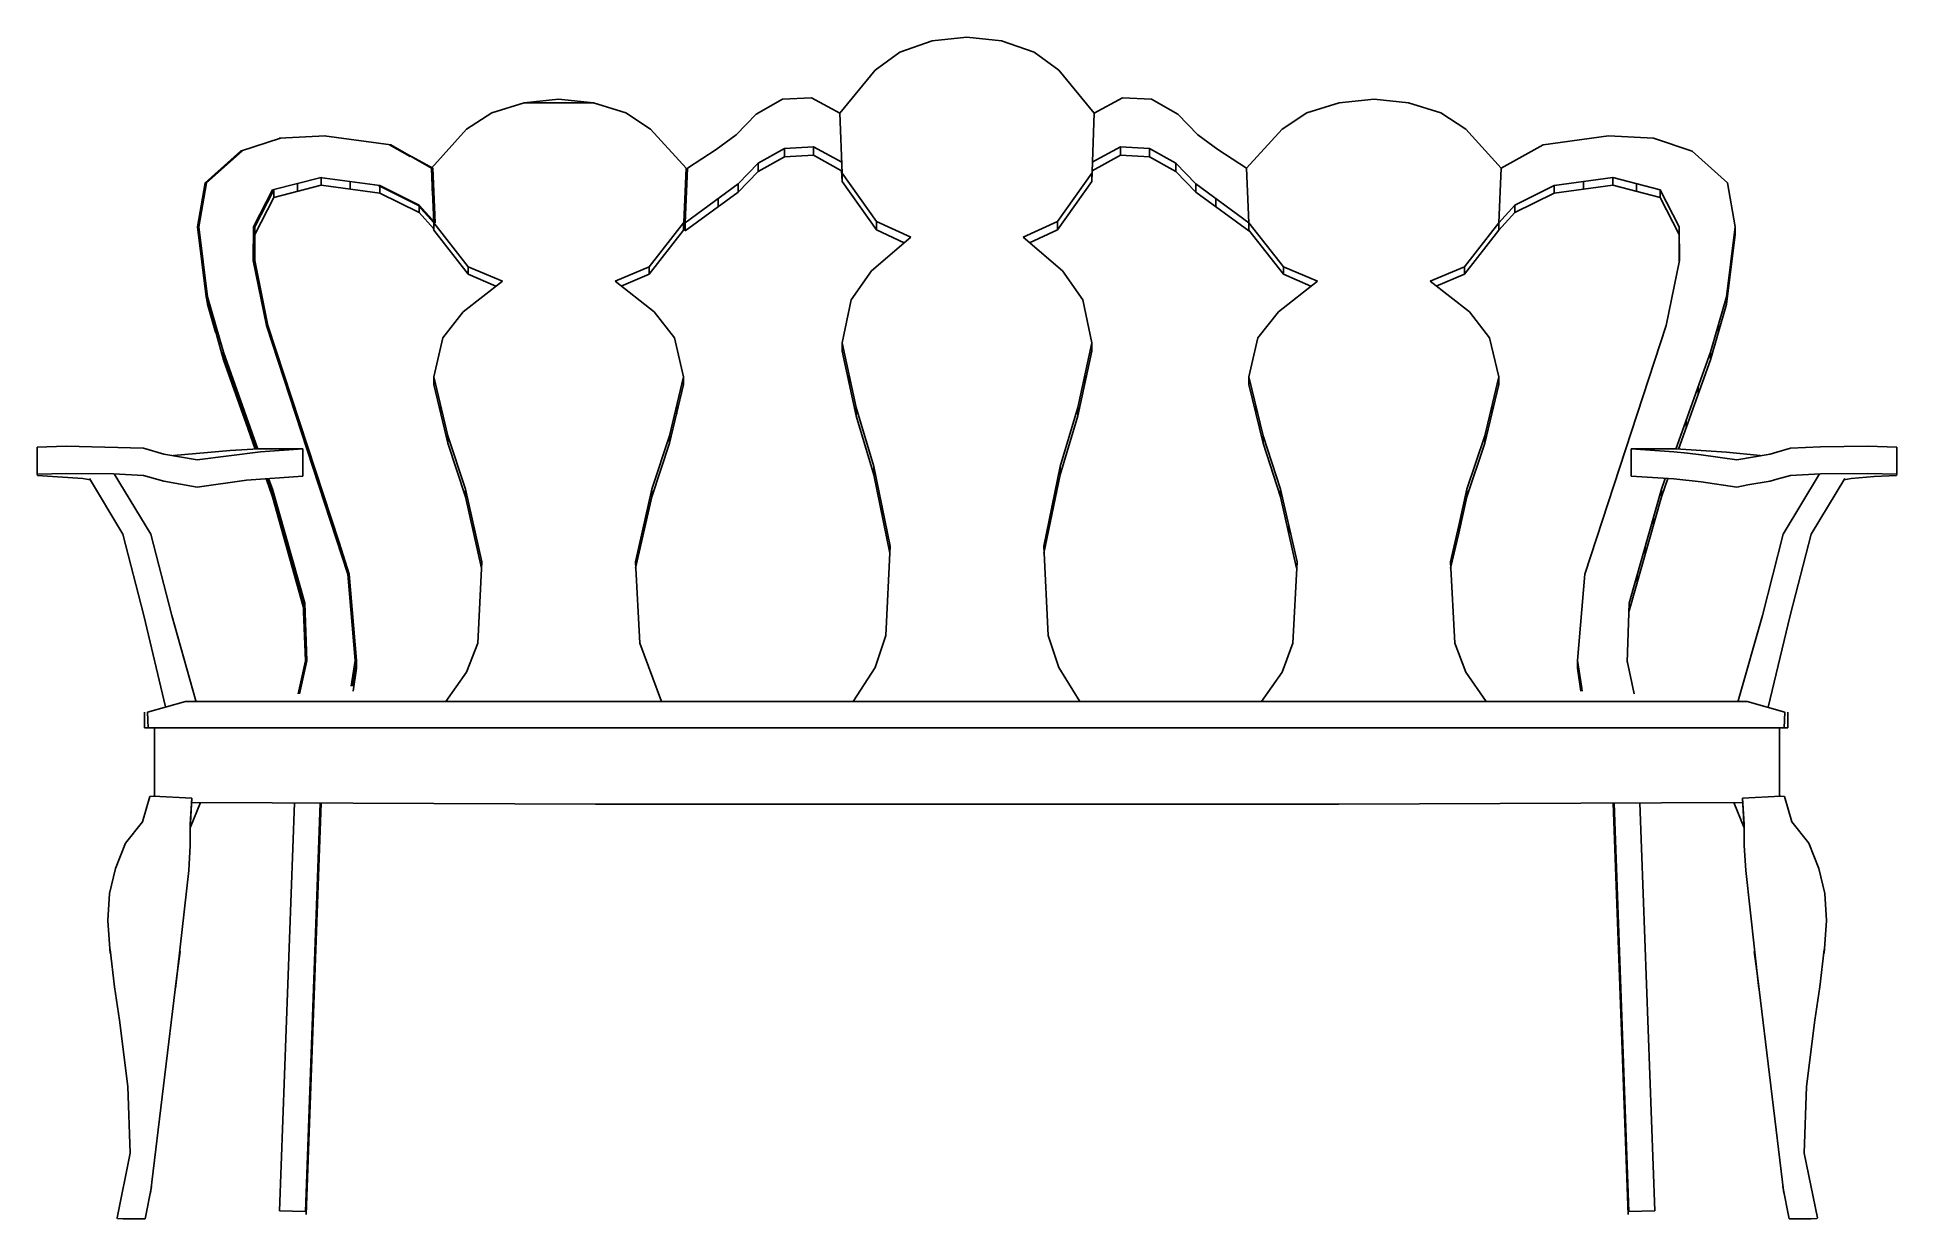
# Model space of a CAD drawing. Extents: x -0.86 to 0.86, y 0 to 1.09.
import ezdxf

# ---------------------------------------------------------------- set-up
doc = ezdxf.new("R2010")
doc.units = 0
doc.layers.get('0').update_dxf_attribs({"linetype": 'CONTINUOUS'})

msp = doc.modelspace()

# ---------------------------------------------------------------- linework, layer by layer
at = {"color": 7, "linetype": 'CONTINUOUS'}
for p, q in [((-0.0323, 1.0911), (-0.0623, 1.0805)), ((-0.0003, 1.0945), (-0.0323, 1.0911)), ((0.0319, 1.0911), (-0.0003, 1.0945)), ((0.062, 1.0805), (0.0319, 1.0911)), ((-0.0623, 1.0805), (-0.0852, 1.064)), ((0.0849, 1.064), (0.062, 1.0805)), ((-0.0852, 1.064), (-0.1181, 1.0242)), ((0.1178, 1.0242), (0.0849, 1.064)), ((-0.4404, 1.0244), (-0.4104, 1.0338)), ((-0.4104, 1.0338), (-0.3785, 1.0371)), ((-0.4104, 1.0338), (-0.3462, 1.0338)), ((-0.3462, 1.0338), (-0.3785, 1.0371)), ((-0.3162, 1.0244), (-0.3462, 1.0338)), ((-0.171, 1.0371), (-0.1955, 1.0233)), ((-0.1442, 1.0384), (-0.171, 1.0371)), ((-0.1442, 1.0384), (-0.1181, 1.0242)), ((0.1178, 1.0242), (0.1439, 1.0384)), ((0.1439, 1.0384), (0.1707, 1.0371)), ((0.1707, 1.0371), (0.1952, 1.0233)), ((0.3146, 1.0244), (0.3446, 1.0338)), ((0.3446, 1.0338), (0.3769, 1.0371)), ((0.4088, 1.0338), (0.3769, 1.0371)), ((0.4388, 1.0244), (0.4088, 1.0338)), ((-0.4404, 1.0244), (-0.4637, 1.0093)), ((-0.2933, 1.0093), (-0.3162, 1.0244)), ((-0.1955, 1.0233), (-0.2139, 1.0042)), ((-0.1181, 1.0242), (-0.1158, 0.9687)), ((0.1155, 0.9609), (0.1178, 1.0242)), ((0.1952, 1.0233), (0.2136, 1.0042)), ((0.2917, 1.0093), (0.3146, 1.0244)), ((0.4621, 1.0093), (0.4388, 1.0244)), ((-0.6731, 0.9889), (-0.636, 1.0009)), ((-0.6373, 1.0009), (-0.5944, 1.0031)), ((-0.5957, 1.0031), (-0.534, 0.9947)), ((-0.4637, 1.0093), (-0.4963, 0.9732)), ((-0.2604, 0.9732), (-0.2933, 1.0093)), ((-0.2139, 1.0042), (-0.2326, 0.9906)), ((0.2136, 1.0042), (0.2323, 0.9906)), ((0.2588, 0.9732), (0.2917, 1.0093)), ((0.4947, 0.9732), (0.4621, 1.0093)), ((0.5337, 0.9947), (0.594, 1.0031)), ((0.594, 1.0031), (0.6357, 1.0009)), ((0.6357, 1.0009), (0.6715, 0.9889)), ((-0.706, 0.9596), (-0.6731, 0.9889)), ((-0.7047, 0.9596), (-0.6718, 0.9889)), ((-0.5353, 0.9947), (-0.516, 0.9839)), ((-0.534, 0.9947), (-0.4963, 0.9732)), ((-0.495, 0.9732), (-0.5147, 0.9839)), ((-0.2326, 0.9906), (-0.2591, 0.9732)), ((-0.1936, 0.9779), (-0.1691, 0.9915)), ((-0.1936, 0.9702), (-0.1691, 0.9837)), ((-0.1423, 0.993), (-0.1691, 0.9915)), ((-0.1691, 0.9915), (-0.1691, 0.9837)), ((-0.1691, 0.9837), (-0.1423, 0.9852)), ((-0.1162, 0.9786), (-0.1423, 0.993)), ((-0.1423, 0.9852), (-0.1423, 0.993)), ((-0.1423, 0.9852), (-0.1165, 0.9708)), ((0.1158, 0.9786), (0.142, 0.993)), ((0.142, 0.9852), (0.1158, 0.9708)), ((0.1688, 0.9915), (0.142, 0.993)), ((0.142, 0.993), (0.142, 0.9852)), ((0.142, 0.9852), (0.1688, 0.9837)), ((0.1688, 0.9915), (0.1933, 0.9779)), ((0.1688, 0.9837), (0.1688, 0.9915)), ((0.1933, 0.9702), (0.1688, 0.9837)), ((0.2323, 0.9906), (0.2588, 0.9732)), ((0.4947, 0.9732), (0.5337, 0.9947)), ((0.6715, 0.9889), (0.7044, 0.9596)), ((-0.4963, 0.9732), (-0.494, 0.9226)), ((-0.4953, 0.948), (-0.4963, 0.9732)), ((-0.495, 0.9732), (-0.494, 0.948)), ((-0.4927, 0.9226), (-0.495, 0.9732)), ((-0.2627, 0.9157), (-0.2604, 0.9732)), ((-0.2614, 0.9226), (-0.2591, 0.9732)), ((-0.2604, 0.9732), (-0.2604, 0.9661)), ((-0.212, 0.9588), (-0.1936, 0.9779)), ((-0.1936, 0.9702), (-0.212, 0.951)), ((-0.1936, 0.9702), (-0.1936, 0.9779)), ((-0.1158, 0.9609), (-0.1165, 0.9708)), ((-0.1158, 0.9687), (-0.0839, 0.9237)), ((-0.1158, 0.9609), (-0.1158, 0.9687)), ((0.0836, 0.9237), (0.1155, 0.9687)), ((0.1155, 0.9609), (0.1155, 0.9687)), ((0.1933, 0.9779), (0.2117, 0.9588)), ((0.1933, 0.9702), (0.1933, 0.9779)), ((0.2117, 0.951), (0.1933, 0.9702)), ((0.2588, 0.9732), (0.261, 0.9226)), ((0.4924, 0.9226), (0.4947, 0.9732)), ((-0.7131, 0.919), (-0.706, 0.9596)), ((-0.7118, 0.919), (-0.7047, 0.9596)), ((-0.6437, 0.953), (-0.6612, 0.9188)), ((-0.6424, 0.953), (-0.6599, 0.9188)), ((-0.6437, 0.953), (-0.5986, 0.9644)), ((-0.5986, 0.9573), (-0.6424, 0.9461)), ((-0.6424, 0.9461), (-0.6424, 0.953)), ((-0.6205, 0.9517), (-0.6205, 0.9586)), ((-0.544, 0.957), (-0.5998, 0.9644)), ((-0.5986, 0.9644), (-0.5986, 0.9573)), ((-0.5986, 0.9573), (-0.544, 0.9499)), ((-0.5715, 0.9607), (-0.5715, 0.9536)), ((-0.5089, 0.939), (-0.5453, 0.957)), ((-0.544, 0.9564), (-0.544, 0.957)), ((-0.544, 0.957), (-0.5076, 0.939)), ((-0.544, 0.9499), (-0.544, 0.9564)), ((-0.5076, 0.9321), (-0.544, 0.9499)), ((-0.2617, 0.948), (-0.2617, 0.9409)), ((-0.212, 0.9588), (-0.2614, 0.9226)), ((-0.2614, 0.9151), (-0.212, 0.951)), ((-0.212, 0.951), (-0.212, 0.9588)), ((-0.0839, 0.916), (-0.1158, 0.9609)), ((0.1155, 0.9609), (0.0836, 0.916)), ((0.2117, 0.9588), (0.261, 0.9226)), ((0.2117, 0.951), (0.2117, 0.9588)), ((0.261, 0.9151), (0.2117, 0.951)), ((0.2601, 0.948), (0.2601, 0.9441)), ((0.5437, 0.957), (0.5072, 0.939)), ((0.5072, 0.9321), (0.5437, 0.9499)), ((0.5437, 0.957), (0.5982, 0.9644)), ((0.5982, 0.9573), (0.5437, 0.9499)), ((0.5437, 0.9499), (0.5437, 0.957)), ((0.5711, 0.9536), (0.5711, 0.9607)), ((0.5982, 0.9644), (0.6421, 0.953)), ((0.5982, 0.9573), (0.5982, 0.9644)), ((0.6421, 0.9461), (0.5982, 0.9573)), ((0.6202, 0.9586), (0.6202, 0.9517)), ((0.6421, 0.953), (0.6421, 0.9461)), ((0.6421, 0.953), (0.6595, 0.9188)), ((0.7115, 0.919), (0.7044, 0.9596)), ((-0.6424, 0.9461), (-0.6599, 0.9117)), ((-0.5089, 0.939), (-0.494, 0.9226)), ((-0.4927, 0.9226), (-0.5076, 0.939)), ((-0.5076, 0.9375), (-0.5076, 0.9321)), ((-0.5076, 0.9321), (-0.4943, 0.9173)), ((-0.2307, 0.9373), (-0.2307, 0.945)), ((0.2304, 0.945), (0.2304, 0.9373)), ((0.5072, 0.939), (0.4924, 0.9226)), ((0.4924, 0.9157), (0.5072, 0.9321)), ((0.5072, 0.939), (0.5072, 0.9321)), ((0.6595, 0.9117), (0.6421, 0.9461)), ((-0.7089, 0.8865), (-0.7131, 0.919)), ((-0.7037, 0.854), (-0.7118, 0.919)), ((-0.6612, 0.9188), (-0.6615, 0.8876)), ((-0.6599, 0.9188), (-0.6599, 0.8876)), ((-0.494, 0.9157), (-0.4943, 0.9173)), ((-0.4624, 0.8818), (-0.494, 0.9226)), ((-0.494, 0.9226), (-0.494, 0.9157)), ((-0.494, 0.9157), (-0.4624, 0.8749)), ((-0.2946, 0.8818), (-0.2627, 0.9226)), ((-0.2946, 0.8749), (-0.2627, 0.9157)), ((-0.2627, 0.9157), (-0.2627, 0.9226)), ((-0.2614, 0.9226), (-0.2614, 0.9151)), ((-0.0839, 0.9237), (-0.0523, 0.9093)), ((-0.0839, 0.916), (-0.0839, 0.9237)), ((-0.0839, 0.916), (-0.0584, 0.9041)), ((0.052, 0.9093), (0.0836, 0.9237)), ((0.0836, 0.916), (0.0578, 0.9041)), ((0.0836, 0.916), (0.0836, 0.9237)), ((0.261, 0.9226), (0.293, 0.8818)), ((0.261, 0.9151), (0.261, 0.9226)), ((0.293, 0.8749), (0.261, 0.9157)), ((0.4608, 0.8818), (0.4924, 0.9226)), ((0.4608, 0.8749), (0.4924, 0.9157)), ((0.4924, 0.9226), (0.4924, 0.9157)), ((0.6599, 0.8876), (0.6595, 0.9188)), ((0.6595, 0.8871), (0.6595, 0.9188)), ((0.7115, 0.919), (0.7073, 0.8865)), ((0.7115, 0.919), (0.7115, 0.9119)), ((-0.0523, 0.9093), (-0.0887, 0.8781)), ((0.0884, 0.8781), (0.052, 0.9093)), ((0.7073, 0.8794), (0.7115, 0.9119)), ((-0.705, 0.854), (-0.7089, 0.8865)), ((-0.6615, 0.8876), (-0.6492, 0.8273)), ((-0.6599, 0.8876), (-0.6479, 0.8273)), ((-0.4304, 0.8686), (-0.4624, 0.8818)), ((-0.4624, 0.8749), (-0.4624, 0.8818)), ((-0.3262, 0.8686), (-0.2946, 0.8818)), ((-0.2946, 0.8818), (-0.2946, 0.8749)), ((0.293, 0.8818), (0.3246, 0.8686)), ((0.293, 0.8749), (0.293, 0.8818)), ((0.4288, 0.8686), (0.4608, 0.8818)), ((0.4608, 0.8818), (0.4608, 0.8749)), ((0.6476, 0.8273), (0.6599, 0.8876)), ((0.7034, 0.854), (0.7073, 0.8865)), ((0.7073, 0.8794), (0.7034, 0.8471)), ((0.7073, 0.8865), (0.7073, 0.8794)), ((-0.4669, 0.8402), (-0.4304, 0.8686)), ((-0.4624, 0.8749), (-0.4366, 0.8639)), ((-0.2901, 0.8402), (-0.3262, 0.8686)), ((-0.2946, 0.8749), (-0.3204, 0.8639)), ((-0.0887, 0.8781), (-0.1074, 0.8512)), ((0.1071, 0.8512), (0.0884, 0.8781)), ((0.2885, 0.8402), (0.3246, 0.8686)), ((0.3185, 0.8639), (0.293, 0.8749)), ((0.4288, 0.8686), (0.4653, 0.8402)), ((0.4608, 0.8749), (0.4346, 0.8639)), ((-0.6889, 0.7957), (-0.705, 0.854)), ((-0.7037, 0.8471), (-0.7044, 0.8512)), ((-0.6889, 0.8026), (-0.7037, 0.854)), ((-0.7037, 0.8538), (-0.7037, 0.854)), ((-0.7037, 0.8495), (-0.7037, 0.8471)), ((-0.6963, 0.8213), (-0.7037, 0.8471)), ((-0.1074, 0.8512), (-0.1158, 0.8114)), ((0.1155, 0.8114), (0.1071, 0.8512)), ((0.6886, 0.8026), (0.7034, 0.854)), ((0.6886, 0.7957), (0.7034, 0.8471)), ((0.7034, 0.854), (0.7034, 0.8471)), ((-0.6963, 0.8284), (-0.6963, 0.8282)), ((-0.6492, 0.8273), (-0.5737, 0.5972)), ((-0.6479, 0.8273), (-0.5818, 0.6264)), ((-0.4669, 0.8402), (-0.4856, 0.8159)), ((-0.271, 0.8159), (-0.2901, 0.8402)), ((0.2694, 0.8159), (0.2885, 0.8402)), ((0.4653, 0.8402), (0.484, 0.8159)), ((0.5721, 0.5972), (0.6476, 0.8273)), ((0.696, 0.8284), (0.696, 0.8213)), ((-0.6963, 0.8213), (-0.6963, 0.8239)), ((-0.4856, 0.8159), (-0.494, 0.7798)), ((-0.2627, 0.7798), (-0.271, 0.8159)), ((-0.1158, 0.8114), (-0.1029, 0.7516)), ((-0.1158, 0.8037), (-0.1158, 0.8114)), ((0.1026, 0.7516), (0.1155, 0.8114)), ((0.1155, 0.8114), (0.1155, 0.8037)), ((0.261, 0.7798), (0.2694, 0.8159)), ((0.484, 0.8159), (0.4924, 0.7798)), ((-0.6676, 0.7394), (-0.6902, 0.8026)), ((-0.657, 0.7129), (-0.6889, 0.8026)), ((-0.6889, 0.8024), (-0.6889, 0.8026)), ((-0.6889, 0.7957), (-0.6889, 0.7989)), ((-0.6663, 0.7323), (-0.6889, 0.7957)), ((-0.1029, 0.7439), (-0.1158, 0.8037)), ((0.1155, 0.8037), (0.1026, 0.7439)), ((0.6886, 0.8026), (0.6566, 0.7129)), ((0.6589, 0.7129), (0.6886, 0.7957)), ((0.6886, 0.8026), (0.6886, 0.7957)), ((-0.494, 0.7798), (-0.4811, 0.7254)), ((-0.494, 0.7727), (-0.494, 0.7798)), ((-0.2759, 0.7254), (-0.2627, 0.7798)), ((-0.2627, 0.7798), (-0.2627, 0.7727)), ((-0.1094, 0.7738), (-0.1094, 0.7815)), ((0.1091, 0.7815), (0.1091, 0.7738)), ((0.2743, 0.7254), (0.261, 0.7798)), ((0.261, 0.7798), (0.261, 0.7727)), ((0.4924, 0.7798), (0.4795, 0.7254)), ((0.4924, 0.7798), (0.4924, 0.7727)), ((-0.6776, 0.7673), (-0.6776, 0.7639)), ((-0.4811, 0.7185), (-0.494, 0.7727)), ((-0.2759, 0.7185), (-0.2627, 0.7727)), ((0.261, 0.7727), (0.2743, 0.7185)), ((0.4795, 0.7185), (0.4924, 0.7727)), ((0.6773, 0.7639), (0.6773, 0.771)), ((-0.4876, 0.7456), (-0.4876, 0.7525)), ((-0.2691, 0.7525), (-0.2691, 0.7456)), ((-0.1029, 0.7516), (-0.0865, 0.697)), ((-0.1029, 0.7516), (-0.1029, 0.7439)), ((-0.0865, 0.6892), (-0.1029, 0.7439)), ((0.0862, 0.697), (0.1026, 0.7516)), ((0.1026, 0.7439), (0.0862, 0.6892)), ((0.1026, 0.7439), (0.1026, 0.7516)), ((0.2675, 0.7525), (0.2675, 0.7456)), ((0.4859, 0.7456), (0.4859, 0.7525)), ((-0.6586, 0.7129), (-0.6676, 0.7394)), ((-0.6663, 0.7357), (-0.6663, 0.7323)), ((-0.6595, 0.7129), (-0.6663, 0.7323)), ((-0.4811, 0.7254), (-0.4646, 0.6757)), ((-0.4811, 0.7185), (-0.4811, 0.7254)), ((-0.292, 0.6757), (-0.2759, 0.7254)), ((-0.2759, 0.7185), (-0.2759, 0.7254)), ((0.2904, 0.6757), (0.2743, 0.7254)), ((0.2743, 0.7185), (0.2743, 0.7254)), ((0.4795, 0.7254), (0.463, 0.6757)), ((0.4795, 0.7254), (0.4795, 0.7185)), ((0.666, 0.7394), (0.666, 0.7323)), ((-0.8348, 0.7157), (-0.8615, 0.7148)), ((-0.8615, 0.6897), (-0.8615, 0.7148)), ((-0.7631, 0.7138), (-0.8348, 0.7157)), ((-0.7441, 0.7084), (-0.7631, 0.7138)), ((-0.7441, 0.7084), (-0.7134, 0.703)), ((-0.6828, 0.7116), (-0.7354, 0.7069)), ((-0.7134, 0.703), (-0.6547, 0.7105)), ((-0.6566, 0.7131), (-0.6828, 0.7116)), ((-0.6153, 0.7131), (-0.6566, 0.7131)), ((-0.6547, 0.7105), (-0.6153, 0.7131)), ((-0.6153, 0.6879), (-0.6153, 0.7131)), ((-0.4811, 0.7185), (-0.4646, 0.6686)), ((-0.292, 0.6686), (-0.2759, 0.7185)), ((0.2743, 0.7185), (0.2904, 0.6686)), ((0.463, 0.6686), (0.4795, 0.7185)), ((0.615, 0.7131), (0.6566, 0.7131)), ((0.615, 0.7131), (0.6547, 0.7105)), ((0.615, 0.6879), (0.615, 0.7131)), ((0.6547, 0.7105), (0.6673, 0.7092)), ((0.6566, 0.7131), (0.7034, 0.7101)), ((0.6673, 0.7092), (0.6799, 0.7077)), ((0.6799, 0.7077), (0.7131, 0.703)), ((0.7034, 0.7101), (0.7347, 0.7069)), ((0.7131, 0.703), (0.7438, 0.7084)), ((0.7438, 0.7084), (0.7502, 0.7101)), ((0.7502, 0.7101), (0.7628, 0.7138)), ((0.7628, 0.7138), (0.7905, 0.715)), ((0.7905, 0.715), (0.8344, 0.7157)), ((0.8344, 0.7157), (0.8612, 0.7148)), ((0.8612, 0.7148), (0.8612, 0.6897)), ((-0.8615, 0.6897), (-0.8348, 0.6905)), ((-0.8612, 0.6886), (-0.8615, 0.6897)), ((-0.8348, 0.6905), (-0.7909, 0.6901)), ((-0.7909, 0.6901), (-0.7631, 0.6886)), ((-0.7563, 0.6342), (-0.7902, 0.6901)), ((-0.0865, 0.697), (-0.0713, 0.623)), ((-0.0865, 0.697), (-0.0865, 0.6892)), ((-0.0716, 0.6165), (-0.0865, 0.6892)), ((0.071, 0.623), (0.0862, 0.697)), ((0.0862, 0.6892), (0.071, 0.6165)), ((0.0862, 0.6892), (0.0862, 0.697)), ((0.756, 0.6342), (0.7895, 0.69)), ((0.7905, 0.6901), (0.7628, 0.6886)), ((0.8344, 0.6905), (0.7905, 0.6901)), ((0.8612, 0.6897), (0.8344, 0.6905)), ((0.8609, 0.6886), (0.8612, 0.6897)), ((-0.8193, 0.6856), (-0.8612, 0.6886)), ((-0.8125, 0.6845), (-0.8193, 0.6856)), ((-0.7822, 0.6342), (-0.8131, 0.6858)), ((-0.7631, 0.6886), (-0.7441, 0.6832)), ((-0.7441, 0.6832), (-0.7134, 0.6778)), ((-0.7134, 0.6778), (-0.6676, 0.6841)), ((-0.6676, 0.6841), (-0.6153, 0.6879)), ((-0.6495, 0.6856), (-0.6434, 0.6688)), ((-0.6447, 0.6759), (-0.6486, 0.6856)), ((-0.6434, 0.6759), (-0.6473, 0.6858)), ((-0.615, 0.5703), (-0.6447, 0.6759)), ((-0.6137, 0.5703), (-0.6434, 0.6759)), ((-0.4646, 0.6757), (-0.4495, 0.6086)), ((-0.4646, 0.6686), (-0.4646, 0.6757)), ((-0.3072, 0.6086), (-0.292, 0.6757)), ((-0.292, 0.6686), (-0.292, 0.6757)), ((0.3056, 0.6086), (0.2904, 0.6757)), ((0.2904, 0.6686), (0.2904, 0.6757)), ((0.463, 0.6757), (0.4556, 0.6421)), ((0.463, 0.6757), (0.463, 0.6686)), ((0.6431, 0.6759), (0.6134, 0.5703)), ((0.6547, 0.6854), (0.615, 0.6879)), ((0.6466, 0.6858), (0.6431, 0.6759)), ((0.6492, 0.6856), (0.6431, 0.6688)), ((0.6431, 0.6759), (0.6431, 0.6688)), ((0.6799, 0.6826), (0.6547, 0.6854)), ((0.7131, 0.6778), (0.6799, 0.6826)), ((0.7231, 0.6798), (0.7131, 0.6778)), ((0.7438, 0.6832), (0.7231, 0.6798)), ((0.7502, 0.6851), (0.7438, 0.6832)), ((0.7628, 0.6886), (0.7502, 0.6851)), ((0.7818, 0.6342), (0.8131, 0.6858)), ((0.8122, 0.6845), (0.8189, 0.6856)), ((0.8189, 0.6856), (0.8402, 0.6875)), ((0.8402, 0.6875), (0.8609, 0.6886)), ((-0.6434, 0.6688), (-0.6434, 0.6712)), ((-0.6434, 0.6688), (-0.615, 0.5673)), ((-0.4646, 0.6686), (-0.4498, 0.6028)), ((-0.3072, 0.6028), (-0.292, 0.6686)), ((-0.0787, 0.66), (-0.0787, 0.6522)), ((0.0784, 0.6522), (0.0784, 0.66)), ((0.2904, 0.6686), (0.3052, 0.6028)), ((0.4556, 0.635), (0.463, 0.6686)), ((0.6431, 0.6688), (0.6134, 0.5632)), ((-0.636, 0.6425), (-0.636, 0.6447)), ((-0.4572, 0.635), (-0.4572, 0.6421)), ((-0.2998, 0.635), (-0.2998, 0.6421)), ((0.2981, 0.635), (0.2981, 0.6421)), ((0.4556, 0.6421), (0.4479, 0.6086)), ((0.4556, 0.6421), (0.4556, 0.635)), ((0.6357, 0.6494), (0.6357, 0.6425)), ((-0.7628, 0.5587), (-0.7822, 0.6342)), ((-0.7367, 0.5587), (-0.7563, 0.6342)), ((-0.5818, 0.6264), (-0.5724, 0.5972)), ((-0.0713, 0.623), (-0.0752, 0.5404)), ((0.071, 0.623), (0.0749, 0.5404)), ((0.4479, 0.6028), (0.4556, 0.635)), ((0.6282, 0.623), (0.6282, 0.6161)), ((0.7367, 0.5587), (0.756, 0.6342)), ((0.7818, 0.6342), (0.7625, 0.5587)), ((-0.6286, 0.6161), (-0.6286, 0.6182)), ((-0.4495, 0.6086), (-0.4534, 0.5333)), ((-0.3033, 0.5333), (-0.3072, 0.6086)), ((0.3017, 0.5333), (0.3056, 0.6086)), ((0.4479, 0.6086), (0.4517, 0.5333)), ((-0.6211, 0.5896), (-0.6211, 0.592)), ((-0.5737, 0.5972), (-0.5669, 0.5171)), ((-0.5724, 0.5972), (-0.5656, 0.5171)), ((0.5653, 0.5171), (0.5721, 0.5972)), ((0.6208, 0.5967), (0.6208, 0.5896)), ((-0.6131, 0.5167), (-0.615, 0.5703)), ((-0.6118, 0.5167), (-0.6137, 0.5703)), ((0.6134, 0.5703), (0.6115, 0.5156)), ((0.6134, 0.5703), (0.6134, 0.5632)), ((-0.7428, 0.4743), (-0.7628, 0.5587)), ((-0.7147, 0.4799), (-0.7367, 0.5587)), ((0.7141, 0.4797), (0.7367, 0.5587)), ((0.7421, 0.4739), (0.7625, 0.5587)), ((-0.0752, 0.5404), (-0.0852, 0.5107)), ((0.0749, 0.5404), (0.0849, 0.5107)), ((-0.5669, 0.5171), (-0.5708, 0.4933)), ((-0.5656, 0.5171), (-0.5692, 0.4933)), ((-0.5656, 0.51), (-0.5656, 0.5171)), ((-0.4534, 0.5333), (-0.4637, 0.5064)), ((-0.2831, 0.4791), (-0.3033, 0.5333)), ((0.2917, 0.5064), (0.3017, 0.5333)), ((0.4517, 0.5333), (0.4621, 0.5064)), ((0.5692, 0.4933), (0.5653, 0.5171)), ((0.5653, 0.5171), (0.5653, 0.51)), ((-0.6199, 0.4864), (-0.6131, 0.5167)), ((-0.6118, 0.5167), (-0.6186, 0.4864)), ((-0.5689, 0.4887), (-0.5656, 0.51)), ((-0.4637, 0.5064), (-0.4829, 0.4791)), ((-0.0852, 0.5107), (-0.1056, 0.4791)), ((0.0849, 0.5107), (0.1045, 0.4791)), ((0.2726, 0.4791), (0.2917, 0.5064)), ((0.4621, 0.5064), (0.4807, 0.4791)), ((0.5653, 0.51), (0.5685, 0.4887)), ((0.6115, 0.5167), (0.6179, 0.4864)), ((0.5698, 0.4887), (0.5692, 0.4933)), ((0.5692, 0.4933), (0.5692, 0.4887)), ((-0.7622, 0.4694), (-0.7622, 0.4548)), ((-0.7241, 0.4791), (-0.7592, 0.4694)), ((-0.7592, 0.4694), (-0.7586, 0.4548)), ((-0.7241, 0.4791), (0.7225, 0.4791)), ((0.7225, 0.4791), (0.7576, 0.4694)), ((0.7576, 0.4694), (0.757, 0.4548)), ((0.7602, 0.4548), (0.7602, 0.4694)), ((-0.7622, 0.4548), (0.7602, 0.4548)), ((-0.7528, 0.3913), (-0.7528, 0.4548)), ((0.7525, 0.4548), (0.7525, 0.3913)), ((-0.7573, 0.3913), (-0.7641, 0.3676)), ((-0.7538, 0.3915), (-0.7573, 0.3913)), ((-0.7538, 0.3915), (-0.7183, 0.3896)), ((-0.7183, 0.3896), (-0.7199, 0.3657)), ((-0.7183, 0.3896), (-0.7199, 0.3612)), ((-0.7199, 0.362), (-0.7102, 0.3857)), ((-0.3443, 0.384), (-0.7186, 0.3857)), ((-0.637, 0.0075), (-0.6231, 0.3853)), ((-0.5995, 0.3851), (-0.6131, 0.0069)), ((-0.5986, 0.3851), (-0.6124, 0.0041)), ((-0.5989, 0.3851), (-0.5986, 0.3851)), ((0.3443, 0.384), (-0.3443, 0.384)), ((0.7179, 0.3857), (0.3443, 0.384)), ((0.5986, 0.3851), (0.6124, 0.0041)), ((0.5989, 0.3851), (0.5986, 0.3851)), ((0.5995, 0.3851), (0.6131, 0.0069)), ((0.637, 0.0075), (0.6231, 0.3853)), ((0.7199, 0.362), (0.7102, 0.3857)), ((0.7538, 0.3915), (0.7183, 0.3896)), ((0.7183, 0.3896), (0.7199, 0.3612)), ((0.7183, 0.3896), (0.7199, 0.3657)), ((0.7538, 0.3915), (0.7573, 0.3913)), ((0.7573, 0.3913), (0.7641, 0.3676)), ((-0.7641, 0.3676), (-0.7796, 0.3478)), ((-0.7199, 0.3657), (-0.7199, 0.3457)), ((-0.7199, 0.3612), (-0.7199, 0.362)), ((0.7199, 0.3657), (0.7199, 0.3457)), ((0.7199, 0.3612), (0.7199, 0.362)), ((0.7641, 0.3676), (0.7796, 0.3478)), ((-0.7796, 0.3478), (-0.7889, 0.3246)), ((0.7796, 0.3478), (0.7889, 0.3246)), ((-0.7212, 0.3225), (-0.7334, 0.2132)), ((0.7212, 0.3225), (0.7334, 0.2132)), ((-0.7938, 0.2457), (-0.796, 0.2764)), ((0.7938, 0.2457), (0.796, 0.2764)), ((-0.7938, 0.2493), (-0.7899, 0.2149)), ((-0.7325, 0.2226), (-0.7292, 0.2476)), ((0.7325, 0.2226), (0.7292, 0.2476)), ((0.7938, 0.2493), (0.7899, 0.2149)), ((-0.7567, 0.0239), (-0.7325, 0.2226)), ((0.7567, 0.0239), (0.7325, 0.2226)), ((-0.7854, 0.1841), (-0.7776, 0.1226)), ((0.7854, 0.1841), (0.7776, 0.1226)), ((-0.7776, 0.1226), (-0.7754, 0.0607)), ((0.7776, 0.1226), (0.7754, 0.0607)), ((-0.7615, 0), (-0.7557, 0.0295)), ((0.7615, 0), (0.7557, 0.0295)), ((-0.788, 0.0009), (-0.7876, 0.0009)), ((-0.7876, 0.0009), (-0.787, 0.0004)), ((-0.787, 0.0004), (-0.7818, 0)), ((-0.7818, 0), (-0.7615, 0)), ((0.7818, 0), (0.7615, 0)), ((0.787, 0.0004), (0.7818, 0)), ((0.7876, 0.0009), (0.787, 0.0004)), ((0.788, 0.0009), (0.7876, 0.0009))]:
    msp.add_line(p, q, dxfattribs=at)
for p, q in [((-0.7199, 0.3457), (-0.7212, 0.3225)), ((0.7199, 0.3457), (0.7212, 0.3225)), ((-0.7889, 0.3246), (-0.7945, 0.3014)), ((0.7889, 0.3246), (0.7945, 0.3014)), ((-0.7945, 0.3014), (-0.796, 0.2764)), ((0.7945, 0.3014), (0.796, 0.2764)), ((-0.7854, 0.1841), (-0.7899, 0.2149)), ((0.7854, 0.1841), (0.7899, 0.2149)), ((-0.7876, 0.0009), (-0.7754, 0.0607)), ((0.7876, 0.0009), (0.7754, 0.0607)), ((-0.637, 0.0075), (-0.6131, 0.0069)), ((0.6131, 0.0069), (0.637, 0.0075))]:
    msp.add_line(p, q)

doc.saveas('drawing.dxf')
